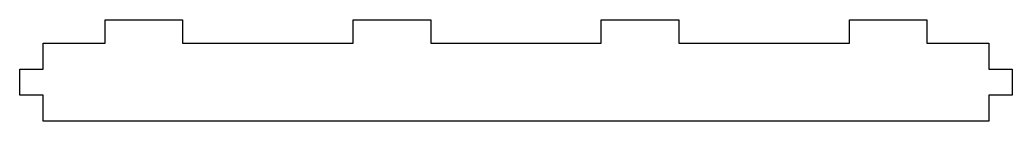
# Model space of a CAD drawing. Header units: millimetres. Extents: x 0 to 128, y 0 to 13.
import ezdxf

# ---------------------------------------------------------------- set-up
doc = ezdxf.new("R2010")
doc.units = ezdxf.units.MM
doc.layers.add('CUT', color=1, linetype='Continuous')

msp = doc.modelspace()

# ---------------------------------------------------------------- linework, layer by layer
at = {"layer": 'CUT'}
msp.add_lwpolyline([(0, 6.67), (3, 6.67), (3, 10), (11, 10), (11, 13), (21, 13), (21, 10), (43, 10), (43, 13), (53, 13), (53, 10), (75, 10), (75, 13), (85, 13), (85, 10), (107, 10), (107, 13), (117, 13), (117, 10), (125, 10), (125, 6.67), (128, 6.67), (128, 3.33), (125, 3.33), (125, 0), (3, 0), (3, 3.33), (0, 3.33)], close=True, dxfattribs=at)

doc.saveas('drawing.dxf')
